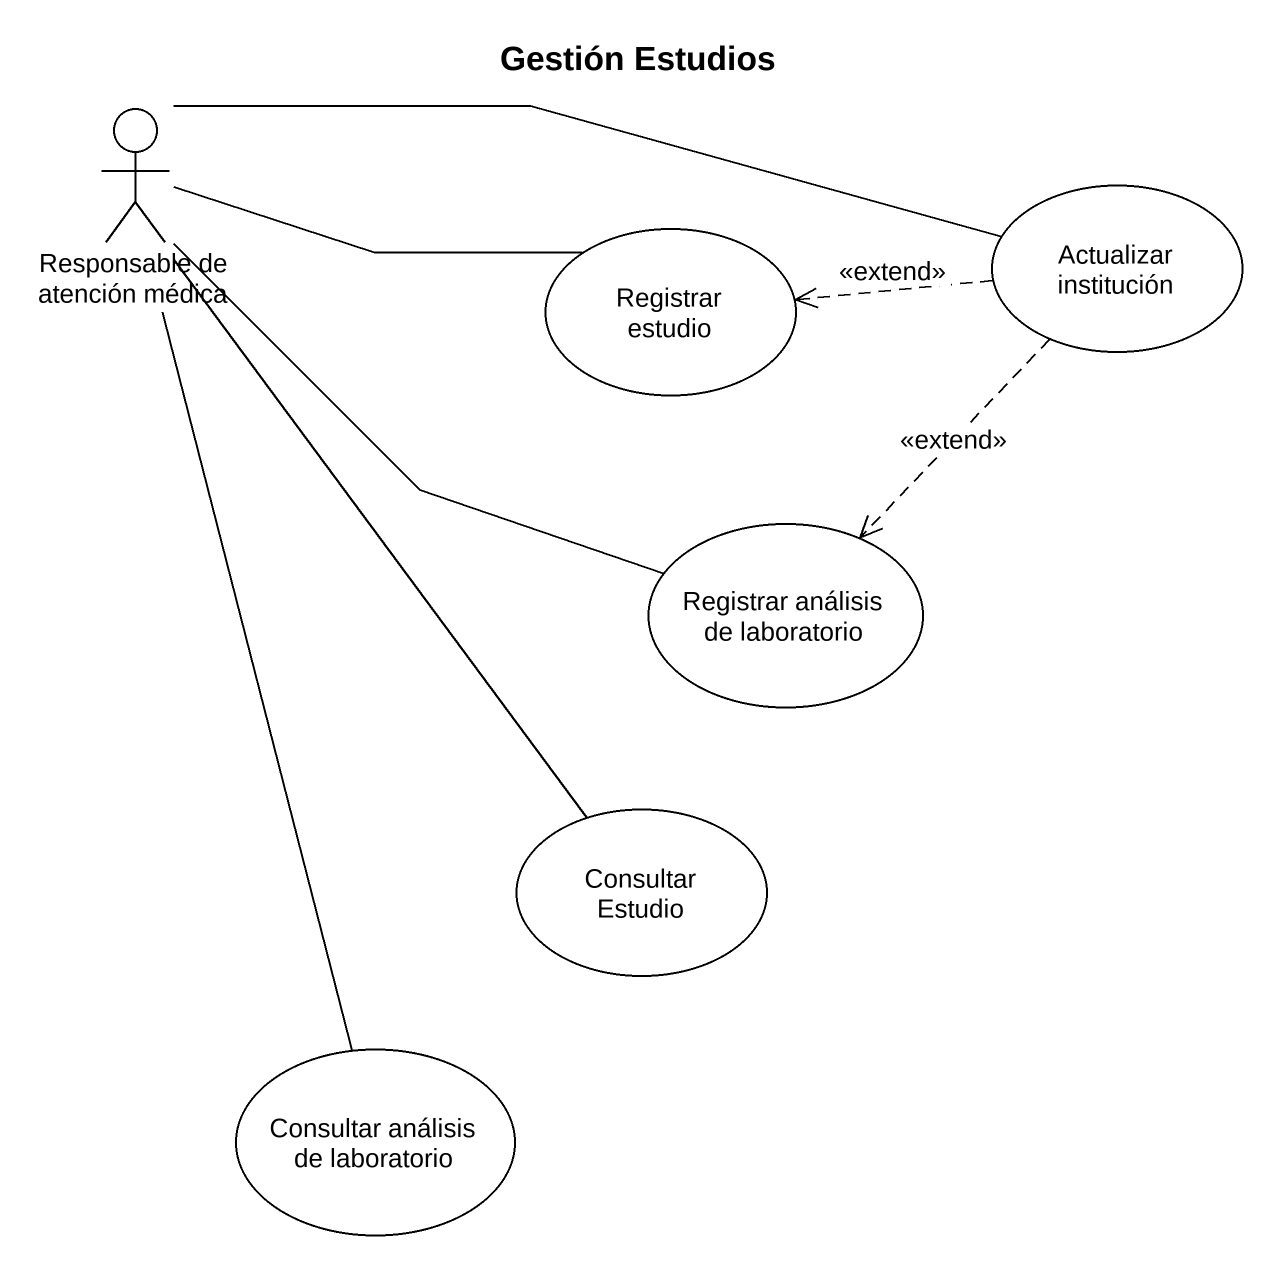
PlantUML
@startuml
title Gestión Estudios
actor "Responsable de atención médica" as Responsable_de_atención
usecase "Actualizar institución" as Actualizar_institución
usecase "Registrar estudio" as Registrar_estudio
usecase "Registrar análisis de laboratorio" as Registrar_análisis_de
usecase "Consultar Estudio" as Consultar_Estudio
usecase "Consultar análisis de laboratorio" as Consultar_análisis_de
Responsable_de_atención -right- Actualizar_institución
Responsable_de_atención -right- Registrar_estudio
Responsable_de_atención -- Registrar_análisis_de
Responsable_de_atención -- Consultar_Estudio
Responsable_de_atención -- Consultar_análisis_de
Actualizar_institución .left.> Registrar_estudio : <<extend>>
Actualizar_institución ..> Registrar_análisis_de : <<extend>>
@enduml
